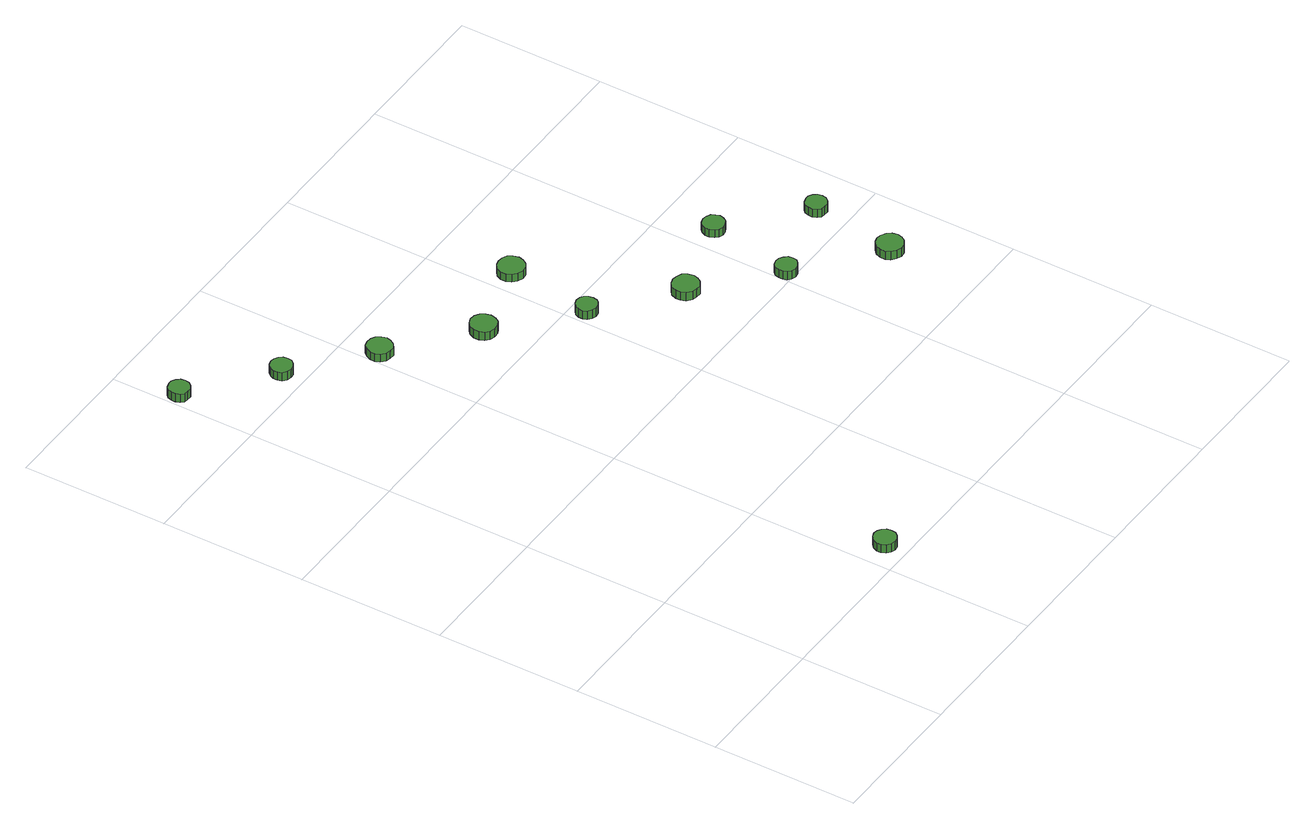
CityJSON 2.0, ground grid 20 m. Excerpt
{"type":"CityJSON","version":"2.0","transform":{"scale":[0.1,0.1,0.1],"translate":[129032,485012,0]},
"CityObjects":{
"tree1":{"type":"SolitaryVegetationObject","attributes":{"function":"something"},"geometry":[{"type":"MultiSurface","lod":"1","boundaries":[[[0,1,2,3,4,5,6,7,8,9,10,11,12,13,14]],[[15,16,17,18,19,20,21,22,23,24,25,26,27,28,29]],[[0,29,28,1]],[[1,28,27,2]],[[2,27,26,3]],[[3,26,25,4]],[[4,25,24,5]],[[5,24,23,6]],[[6,23,22,7]],[[7,22,21,8]],[[8,21,20,9]],[[9,20,19,10]],[[10,19,18,11]],[[11,18,17,12]],[[12,17,16,13]],[[13,16,15,14]],[[14,15,29,0]]]}]},
"tree2":{"type":"SolitaryVegetationObject","attributes":{"function":"something"},"geometry":[{"type":"MultiSurface","lod":"1","boundaries":[[[30,31,32,33,34,35,36,37,38,39,40,41,42,43,44]],[[45,46,47,48,49,50,51,52,53,54,55,56,57,58,59]],[[30,59,58,31]],[[31,58,57,32]],[[32,57,56,33]],[[33,56,55,34]],[[34,55,54,35]],[[35,54,53,36]],[[36,53,52,37]],[[37,52,51,38]],[[38,51,50,39]],[[39,50,49,40]],[[40,49,48,41]],[[41,48,47,42]],[[42,47,46,43]],[[43,46,45,44]],[[44,45,59,30]]]}]},
"tree3":{"type":"SolitaryVegetationObject","attributes":{"function":"something"},"geometry":[{"type":"MultiSurface","lod":"1","boundaries":[[[60,61,62,63,64,65,66,67,68,69,70,71,72,73,74]],[[75,76,77,78,79,80,81,82,83,84,85,86,87,88,89]],[[60,89,88,61]],[[61,88,87,62]],[[62,87,86,63]],[[63,86,85,64]],[[64,85,84,65]],[[65,84,83,66]],[[66,83,82,67]],[[67,82,81,68]],[[68,81,80,69]],[[69,80,79,70]],[[70,79,78,71]],[[71,78,77,72]],[[72,77,76,73]],[[73,76,75,74]],[[74,75,89,60]]]}]},
"tree4":{"type":"SolitaryVegetationObject","attributes":{"function":"something"},"geometry":[{"type":"MultiSurface","lod":"1","boundaries":[[[90,91,92,93,94,95,96,97,98,99,100,101,102,103,104]],[[105,106,107,108,109,110,111,112,113,114,115,116,117,118,119]],[[90,119,118,91]],[[91,118,117,92]],[[92,117,116,93]],[[93,116,115,94]],[[94,115,114,95]],[[95,114,113,96]],[[96,113,112,97]],[[97,112,111,98]],[[98,111,110,99]],[[99,110,109,100]],[[100,109,108,101]],[[101,108,107,102]],[[102,107,106,103]],[[103,106,105,104]],[[104,105,119,90]]]}]},
"tree5":{"type":"SolitaryVegetationObject","attributes":{"function":"something"},"geometry":[{"type":"MultiSurface","lod":"1","boundaries":[[[120,121,122,123,124,125,126,127,128,129,130,131,132,133,134]],[[135,136,137,138,139,140,141,142,143,144,145,146,147,148,149]],[[120,149,148,121]],[[121,148,147,122]],[[122,147,146,123]],[[123,146,145,124]],[[124,145,144,125]],[[125,144,143,126]],[[126,143,142,127]],[[127,142,141,128]],[[128,141,140,129]],[[129,140,139,130]],[[130,139,138,131]],[[131,138,137,132]],[[132,137,136,133]],[[133,136,135,134]],[[134,135,149,120]]]}]},
"tree6":{"type":"SolitaryVegetationObject","attributes":{"function":"something"},"geometry":[{"type":"MultiSurface","lod":"1","boundaries":[[[150,151,152,153,154,155,156,157,158,159,160,161,162,163,164]],[[165,166,167,168,169,170,171,172,173,174,175,176,177,178,179]],[[150,179,178,151]],[[151,178,177,152]],[[152,177,176,153]],[[153,176,175,154]],[[154,175,174,155]],[[155,174,173,156]],[[156,173,172,157]],[[157,172,171,158]],[[158,171,170,159]],[[159,170,169,160]],[[160,169,168,161]],[[161,168,167,162]],[[162,167,166,163]],[[163,166,165,164]],[[164,165,179,150]]]}]},
"tree7":{"type":"SolitaryVegetationObject","attributes":{"function":"something"},"geometry":[{"type":"MultiSurface","lod":"1","boundaries":[[[180,181,182,183,184,185,186,187,188,189,190,191,192,193,194]],[[195,196,197,198,199,200,201,202,203,204,205,206,207,208,209]],[[180,209,208,181]],[[181,208,207,182]],[[182,207,206,183]],[[183,206,205,184]],[[184,205,204,185]],[[185,204,203,186]],[[186,203,202,187]],[[187,202,201,188]],[[188,201,200,189]],[[189,200,199,190]],[[190,199,198,191]],[[191,198,197,192]],[[192,197,196,193]],[[193,196,195,194]],[[194,195,209,180]]]}]},
"tree8":{"type":"SolitaryVegetationObject","attributes":{"function":"something"},"geometry":[{"type":"MultiSurface","lod":"1","boundaries":[[[210,211,212,213,214,215,216,217,218,219,220,221,222,223,224]],[[225,226,227,228,229,230,231,232,233,234,235,236,237,238,239]],[[210,239,238,211]],[[211,238,237,212]],[[212,237,236,213]],[[213,236,235,214]],[[214,235,234,215]],[[215,234,233,216]],[[216,233,232,217]],[[217,232,231,218]],[[218,231,230,219]],[[219,230,229,220]],[[220,229,228,221]],[[221,228,227,222]],[[222,227,226,223]],[[223,226,225,224]],[[224,225,239,210]]]}]},
"tree9":{"type":"SolitaryVegetationObject","attributes":{"function":"something"},"geometry":[{"type":"MultiSurface","lod":"1","boundaries":[[[240,241,242,243,244,245,246,247,248,249,250,251,252,253,254]],[[255,256,257,258,259,260,261,262,263,264,265,266,267,268,269]],[[240,269,268,241]],[[241,268,267,242]],[[242,267,266,243]],[[243,266,265,244]],[[244,265,264,245]],[[245,264,263,246]],[[246,263,262,247]],[[247,262,261,248]],[[248,261,260,249]],[[249,260,259,250]],[[250,259,258,251]],[[251,258,257,252]],[[252,257,256,253]],[[253,256,255,254]],[[254,255,269,240]]]}]},
"tree10":{"type":"SolitaryVegetationObject","attributes":{"function":"something"},"geometry":[{"type":"MultiSurface","lod":"1","boundaries":[[[270,271,272,273,274,275,276,277,278,279,280,281,282,283,284]],[[285,286,287,288,289,290,291,292,293,294,295,296,297,298,299]],[[270,299,298,271]],[[271,298,297,272]],[[272,297,296,273]],[[273,296,295,274]],[[274,295,294,275]],[[275,294,293,276]],[[276,293,292,277]],[[277,292,291,278]],[[278,291,290,279]],[[279,290,289,280]],[[280,289,288,281]],[[281,288,287,282]],[[282,287,286,283]],[[283,286,285,284]],[[284,285,299,270]]]}]},
"tree11":{"type":"SolitaryVegetationObject","attributes":{"function":"something"},"geometry":[{"type":"MultiSurface","lod":"1","boundaries":[[[300,301,302,303,304,305,306,307,308,309,310,311,312,313,314]],[[315,316,317,318,319,320,321,322,323,324,325,326,327,328,329]],[[300,329,328,301]],[[301,328,327,302]],[[302,327,326,303]],[[303,326,325,304]],[[304,325,324,305]],[[305,324,323,306]],[[306,323,322,307]],[[307,322,321,308]],[[308,321,320,309]],[[309,320,319,310]],[[310,319,318,311]],[[311,318,317,312]],[[312,317,316,313]],[[313,316,315,314]],[[314,315,329,300]]]}]},
"tree12":{"type":"SolitaryVegetationObject","attributes":{"function":"something"},"geometry":[{"type":"MultiSurface","lod":"1","boundaries":[[[330,331,332,333,334,335,336,337,338,339,340,341,342,343,344]],[[345,346,347,348,349,350,351,352,353,354,355,356,357,358,359]],[[330,359,358,331]],[[331,358,357,332]],[[332,357,356,333]],[[333,356,355,334]],[[334,355,354,335]],[[335,354,353,336]],[[336,353,352,337]],[[337,352,351,338]],[[338,351,350,339]],[[339,350,349,340]],[[340,349,348,341]],[[341,348,347,342]],[[342,347,346,343]],[[343,346,345,344]],[[344,345,359,330]]]}]}
},
"vertices":[
[238,21,33],[237,28,33],[233,33,33],[228,36,33],[222,37,33],[216,35,33],[211,30,33],[208,24,33],[208,18,33],[211,12,33],[216,8,33],[222,6,33],[228,7,33],[233,10,33],[237,15,33],[237,15,20],[233,10,20],[228,7,20],[222,6,20],[216,8,20],[211,12,20],[208,18,20],[208,24,20],[211,30,20],[216,35,20],[222,37,20],[228,36,20],[233,33,20],[237,28,20],[238,21,20],
[33,916,18],[32,922,18],[28,927,18],[23,930,18],[17,930,18],[11,928,18],[7,924,18],[5,919,18],[5,913,18],[7,907,18],[11,903,18],[17,902,18],[23,902,18],[28,905,18],[32,910,18],[32,910,5],[28,905,5],[23,902,5],[17,902,5],[11,903,5],[7,907,5],[5,913,5],[5,919,5],[7,924,5],[11,928,5],[17,930,5],[23,930,5],[28,927,5],[32,922,5],[33,916,5],
[134,831,20],[133,837,20],[129,842,20],[124,845,20],[118,846,20],[112,844,20],[107,839,20],[105,834,20],[105,828,20],[107,822,20],[112,818,20],[118,816,20],[124,817,20],[129,820,20],[133,825,20],[133,825,7],[129,820,7],[124,817,7],[118,816,7],[112,818,7],[107,822,7],[105,828,7],[105,834,7],[107,839,7],[112,844,7],[118,846,7],[124,845,7],[129,842,7],[133,837,7],[134,831,7],
[230,748,22],[228,755,22],[224,761,22],[218,764,22],[211,765,22],[204,763,22],[199,758,22],[196,751,22],[196,744,22],[199,738,22],[204,733,22],[211,731,22],[218,731,22],[224,735,22],[228,741,22],[228,741,10],[224,735,10],[218,731,10],[211,731,10],[204,733,10],[199,738,10],[196,744,10],[196,751,10],[199,758,10],[204,763,10],[211,765,10],[218,764,10],[224,761,10],[228,755,10],[230,748,10],
[333,662,24],[331,669,24],[327,675,24],[321,679,24],[313,680,24],[306,677,24],[301,672,24],[298,665,24],[298,658,24],[301,651,24],[306,646,24],[313,644,24],[321,645,24],[327,648,24],[331,654,24],[331,654,11],[327,648,11],[321,645,11],[313,644,11],[306,646,11],[301,651,11],[298,658,11],[298,665,11],[301,672,11],[306,677,11],[313,680,11],[321,679,11],[327,675,11],[331,669,11],[333,662,11],
[426,573,26],[425,579,26],[422,584,26],[417,587,26],[411,588,26],[405,586,26],[400,582,26],[398,576,26],[398,570,26],[400,565,26],[405,561,26],[411,559,26],[417,560,26],[422,563,26],[425,567,26],[425,567,13],[422,563,13],[417,560,13],[411,559,13],[405,561,13],[400,565,13],[398,570,13],[398,576,13],[400,582,13],[405,586,13],[411,588,13],[417,587,13],[422,584,13],[425,579,13],[426,573,13],
[445,692,24],[443,700,24],[439,706,24],[433,709,24],[425,710,24],[418,708,24],[412,703,24],[409,696,24],[409,689,24],[412,682,24],[418,677,24],[425,674,24],[433,675,24],[439,679,24],[443,685,24],[443,685,12],[439,679,12],[433,675,12],[425,674,12],[418,677,12],[412,682,12],[409,689,12],[409,696,12],[412,703,12],[418,708,12],[425,710,12],[433,709,12],[439,706,12],[443,700,12],[445,692,12],
[526,490,28],[524,498,28],[520,504,28],[513,507,28],[506,508,28],[499,506,28],[493,501,28],[490,494,28],[490,487,28],[493,480,28],[499,475,28],[506,473,28],[513,473,28],[520,477,28],[524,483,28],[524,483,15],[520,477,15],[513,473,15],[506,473,15],[499,475,15],[493,480,15],[490,487,15],[490,494,15],[493,501,15],[499,506,15],[506,508,15],[513,507,15],[520,504,15],[524,498,15],[526,490,15],
[617,404,30],[616,410,30],[612,415,30],[607,418,30],[601,419,30],[595,417,30],[591,413,30],[589,407,30],[589,401,30],[591,396,30],[595,392,30],[601,390,30],[607,391,30],[612,394,30],[616,398,30],[616,398,17],[612,394,17],[607,391,17],[601,390,17],[595,392,17],[591,396,17],[589,401,17],[589,407,17],[591,413,17],[595,417,17],[601,419,17],[607,418,17],[612,415,17],[616,410,17],[617,404,17],
[639,523,29],[637,529,29],[634,534,29],[628,537,29],[622,538,29],[616,536,29],[612,532,29],[609,526,29],[609,520,29],[612,514,29],[616,510,29],[622,508,29],[628,509,29],[634,512,29],[637,517,29],[637,517,17],[634,512,17],[628,509,17],[622,508,17],[616,510,17],[612,514,17],[609,520,17],[609,526,17],[612,532,17],[616,536,17],[622,538,17],[628,537,17],[634,534,17],[637,529,17],[639,523,17],
[722,318,32],[720,325,32],[716,331,32],[709,335,32],[702,336,32],[695,334,32],[689,329,32],[686,322,32],[686,314,32],[689,308,32],[695,303,32],[702,300,32],[709,301,32],[716,305,32],[720,311,32],[720,311,19],[716,305,19],[709,301,19],[702,300,19],[695,303,19],[689,308,19],[686,314,19],[686,322,19],[689,329,19],[695,334,19],[702,336,19],[709,335,19],[716,331,19],[720,325,19],[722,318,19],
[735,436,32],[734,442,32],[730,447,32],[725,450,32],[719,450,32],[713,448,32],[709,444,32],[707,439,32],[707,433,32],[709,427,32],[713,423,32],[719,422,32],[725,422,32],[730,425,32],[734,430,32],[734,430,19],[730,425,19],[725,422,19],[719,422,19],[713,423,19],[709,427,19],[707,433,19],[707,439,19],[709,444,19],[713,448,19],[719,450,19],[725,450,19],[730,447,19],[734,442,19],[735,436,19]
]}
